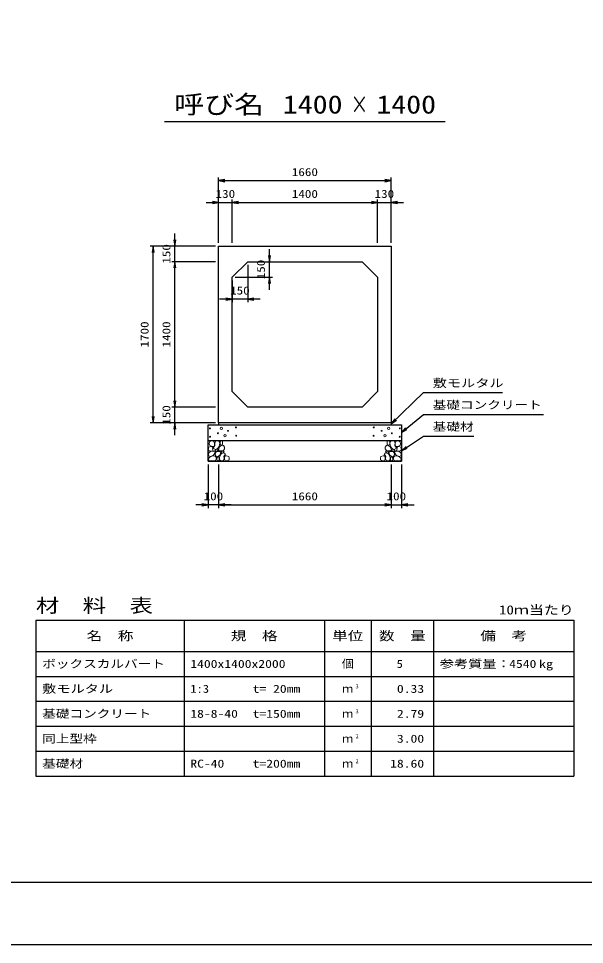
# Model space of a CAD drawing. Units: millimetres at full size. Extents: x 0 to 25230, y 0 to 17820.
# Drawn here: x 14960 to 20405, y 0 to 8910 of the extents above; entities that cross this region are included whole.
import ezdxf
from ezdxf.enums import TextEntityAlignment as Align

# ---------------------------------------------------------------- set-up
doc = ezdxf.new("R2010")
doc.units = ezdxf.units.MM
for name, color, linetype, lineweight in [('D-DCR-HCHn', 4, 'Continuous', 9), ('D-MTR-FRAM', 7, 'Continuous', 25), ('D-MTR-LINE', 7, 'Continuous', 25), ('D-STR-DIM', 7, 'Continuous', 25), ('D-STR-STRn', 1, 'Continuous', 25), ('D-STR-TXT', 7, 'Continuous', 25), ('D-TTL', 2, 'Continuous', 25), ('D-TTL-TXT', 7, 'Continuous', 25)]:
    doc.layers.add(name, color=color, linetype=linetype, lineweight=lineweight)
doc.layers.add('D-MTR', color=7, linetype='Continuous')
doc.layers.add('D-MTR-TXT', color=7, linetype='Continuous')
doc.styles.add('ＭＳ ゴシック', font='')
doc.styles.get('ＭＳ ゴシック').set_extended_font_data('MS Gothic')

# ---------------------------------------------------------------- blocks, each defined once
blk = doc.blocks.new('open_arrow')
at = {"color": 0, "linetype": 'Continuous', "lineweight": -2}
blk.add_lwpolyline([(7.5, 1.25), (0, 0), (7.5, -1.25)], dxfattribs=at)

msp = doc.modelspace()

# ---------------------------------------------------------------- linework, layer by layer
at = {"layer": 'D-DCR-HCHn'}
for points in [[(16836.198, 4841.594), (16815.395, 4846.217), (16796.904, 4836.971), (16794.592, 4816.168), (16799.215, 4799.988), (16822.33, 4793.053), (16838.51, 4793.053), (16845.444, 4804.611), (16845.444, 4830.037)], [(16854.69, 4843.906), (16847.756, 4823.102), (16850.067, 4799.988), (16833.887, 4774.562), (16854.69, 4763.005), (16877.805, 4774.562), (16891.673, 4793.053), (16896.296, 4823.102), (16891.673, 4839.283), (16877.805, 4846.217)], [(16898.608, 4839.283), (16898.608, 4811.545), (16910.165, 4804.611), (16921.722, 4811.545), (16924.034, 4827.725), (16921.722, 4841.594), (16905.542, 4846.217)], [(18531.392, 4839.283), (18531.392, 4811.545), (18519.835, 4804.611), (18508.278, 4811.545), (18505.966, 4827.725), (18508.278, 4841.594), (18524.458, 4846.217)], [(18575.31, 4843.906), (18582.244, 4823.102), (18579.933, 4799.988), (18596.113, 4774.562), (18575.31, 4763.005), (18552.195, 4774.562), (18538.327, 4793.053), (18533.704, 4823.102), (18538.327, 4839.283), (18552.195, 4846.217)], [(18593.802, 4841.594), (18614.605, 4846.217), (18633.096, 4836.971), (18635.408, 4816.168), (18630.785, 4799.988), (18607.67, 4793.053), (18591.49, 4793.053), (18584.556, 4804.611), (18584.556, 4830.037)], [(16792.281, 4783.808), (16785.346, 4763.005), (16794.592, 4749.136), (16817.707, 4746.824), (16833.488, 4753.599), (16826.952, 4769.939), (16831.575, 4779.185), (16822.33, 4788.431), (16808.461, 4793.053)], [(16836.155, 4707.009), (16853.277, 4732.692), (16851.137, 4739.112), (16827.594, 4745.533), (16806.192, 4743.393), (16791.21, 4730.551), (16789.07, 4715.57), (16791.21, 4700.588), (16808.332, 4696.308)], [(16859.313, 4763.005), (16847.756, 4753.759), (16852.379, 4746.824), (16868.559, 4746.824), (16875.493, 4749.136), (16880.116, 4758.382), (16873.182, 4765.316)], [(16896.082, 4707.009), (16906.783, 4732.692), (16898.222, 4743.393), (16872.539, 4743.393), (16861.838, 4739.112), (16851.137, 4724.131), (16851.137, 4711.289), (16861.838, 4694.167), (16874.679, 4692.027)], [(16893.985, 4788.431), (16882.427, 4760.693), (16891.673, 4749.136), (16919.411, 4749.136), (16930.968, 4753.759), (16942.525, 4769.939), (16942.525, 4783.808), (16930.968, 4802.299), (16917.099, 4804.611)], [(16932.466, 4655.643), (16938.886, 4674.905), (16936.746, 4696.308), (16951.728, 4719.85), (16932.466, 4730.551), (16911.063, 4719.85), (16898.222, 4702.728), (16893.941, 4674.905), (16898.222, 4659.924), (16911.063, 4653.503)], [(16928.185, 4730.551), (16938.886, 4739.112), (16934.606, 4745.533), (16919.624, 4745.533), (16913.204, 4743.393), (16908.923, 4734.832), (16915.344, 4728.411)], [(18497.534, 4655.643), (18491.114, 4674.905), (18493.254, 4696.308), (18478.272, 4719.85), (18497.534, 4730.551), (18518.937, 4719.85), (18531.778, 4702.728), (18536.059, 4674.905), (18531.778, 4659.924), (18518.937, 4653.503)], [(18536.015, 4788.431), (18547.573, 4760.693), (18538.327, 4749.136), (18510.589, 4749.136), (18499.032, 4753.759), (18487.475, 4769.939), (18487.475, 4783.808), (18499.032, 4802.299), (18512.901, 4804.611)], [(18501.815, 4730.551), (18491.114, 4739.112), (18495.394, 4745.533), (18510.376, 4745.533), (18516.796, 4743.393), (18521.077, 4734.832), (18514.656, 4728.411)], [(18533.918, 4707.009), (18523.217, 4732.692), (18531.778, 4743.393), (18557.461, 4743.393), (18568.162, 4739.112), (18578.863, 4724.131), (18578.863, 4711.289), (18568.162, 4694.167), (18555.321, 4692.027)], [(18570.687, 4763.005), (18582.244, 4753.759), (18577.621, 4746.824), (18561.441, 4746.824), (18554.507, 4749.136), (18549.884, 4758.382), (18556.818, 4765.316)], [(18593.845, 4707.009), (18576.723, 4732.692), (18578.863, 4739.112), (18602.406, 4745.533), (18623.808, 4743.393), (18638.79, 4730.551), (18640.93, 4715.57), (18638.79, 4700.588), (18621.668, 4696.308)], [(18637.719, 4783.808), (18644.654, 4763.005), (18635.408, 4749.136), (18612.293, 4746.824), (18596.512, 4753.599), (18603.048, 4769.939), (18598.425, 4779.185), (18607.67, 4788.431), (18621.539, 4793.053)], [(16844.716, 4653.503), (16859.698, 4659.924), (16863.978, 4681.326), (16855.417, 4696.308), (16840.435, 4700.588), (16821.173, 4698.448), (16799.771, 4689.887), (16789.07, 4677.045), (16789.07, 4662.064), (16795.49, 4653.503), (16821.173, 4655.643)], [(16891.801, 4659.924), (16891.801, 4685.606), (16881.1, 4692.027), (16870.399, 4685.606), (16868.259, 4670.625), (16870.399, 4657.783), (16885.381, 4653.503)], [(16949.588, 4657.783), (16968.85, 4653.503), (16985.972, 4662.064), (16988.112, 4681.326), (16983.831, 4696.308), (16962.429, 4702.728), (16947.447, 4702.728), (16941.027, 4692.027), (16941.027, 4668.484)], [(18480.412, 4657.783), (18461.15, 4653.503), (18444.028, 4662.064), (18441.888, 4681.326), (18446.169, 4696.308), (18467.571, 4702.728), (18482.553, 4702.728), (18488.973, 4692.027), (18488.973, 4668.484)], [(18538.199, 4659.924), (18538.199, 4685.606), (18548.9, 4692.027), (18559.601, 4685.606), (18561.741, 4670.625), (18559.601, 4657.783), (18544.619, 4653.503)], [(18585.284, 4653.503), (18570.302, 4659.924), (18566.022, 4681.326), (18574.583, 4696.308), (18589.565, 4700.588), (18608.827, 4698.448), (18630.229, 4689.887), (18640.93, 4677.045), (18640.93, 4662.064), (18634.51, 4653.503), (18608.827, 4655.643)]]:
    msp.add_lwpolyline(points, close=True, dxfattribs=at)
for centre, radius in [((16801.091, 4966.145), 4.5), ((16878.437, 4918.641), 4.5), ((16910.004, 4966.145), 11.25), ((16944.996, 4894.955), 11.25), ((16976.563, 4942.459), 4.5), ((17052.197, 4975.221), 4.5), ((18377.803, 4975.221), 4.5), ((18453.437, 4942.459), 4.5), ((18485.004, 4894.955), 11.25), ((18519.996, 4966.145), 11.25), ((18551.563, 4918.641), 4.5), ((18628.909, 4966.145), 4.5), ((16802.803, 4885.879), 4.5), ((17053.909, 4894.955), 4.5), ((18376.091, 4894.955), 4.5), ((18627.197, 4885.879), 4.5)]:
    msp.add_circle(centre, radius, dxfattribs=at)
at = {"layer": 'D-MTR-FRAM'}
for p, q in [((15127.5, 3120), (20302.5, 3120)), ((15127.5, 3120), (15127.5, 1620)), ((20302.5, 3120), (20302.5, 1620)), ((15127.5, 1620), (20302.5, 1620))]:
    msp.add_line(p, q, dxfattribs=at)
at = {"layer": 'D-MTR-LINE'}
for p, q in [((16552.5, 3120), (16552.5, 1620)), ((17902.5, 3120), (17902.5, 1620)), ((18352.5, 3120), (18352.5, 1620)), ((18952.5, 3120), (18952.5, 1620)), ((15127.5, 2820), (20302.5, 2820)), ((15127.5, 2580), (20302.5, 2580)), ((15127.5, 2340), (20302.5, 2340)), ((15127.5, 2100), (20302.5, 2100)), ((15127.5, 1860), (20302.5, 1860))]:
    msp.add_line(p, q, dxfattribs=at)
at = {"layer": 'D-STR-DIM'}
for p, q in [((16885, 6750), (16885, 7380)), ((16885, 7350), (18545, 7350)), ((18545, 6750), (18545, 7380)), ((16765, 7140), (17135, 7140)), ((16885, 6750), (16885, 7170)), ((17015, 6750), (17015, 7170)), ((17015, 6750), (17015, 7170)), ((17015, 7140), (18415, 7140)), ((18295, 7140), (18665, 7140)), ((18415, 6750), (18415, 7170)), ((18415, 6750), (18415, 7170)), ((18545, 6750), (18545, 7170)), ((16465, 6450), (16465, 6840)), ((16855, 6720), (16225, 6720)), ((16255, 5020), (16255, 6720)), ((16855, 6720), (16435, 6720)), ((17375, 6300), (17375, 6690)), ((16855, 6570), (16435, 6570)), ((16855, 6570), (16435, 6570)), ((16465, 5170), (16465, 6570)), ((17165, 6540), (17165, 6180)), ((17195, 6570), (17405, 6570)), ((17045, 6420), (17405, 6420)), ((17015, 6390), (17015, 6180)), ((17285, 6210), (16895, 6210)), ((16465, 4900), (16465, 5290)), ((16855, 5170), (16435, 5170)), ((16855, 5170), (16435, 5170)), ((16855, 5020), (16225, 5020)), ((16855, 5020), (16435, 5020)), ((16785, 4620), (16785, 4200)), ((16885, 4620), (16885, 4200)), ((16885, 4620), (16885, 4200)), ((18545, 4620), (18545, 4200)), ((18545, 4620), (18545, 4200)), ((18645, 4620), (18645, 4200)), ((17005, 4230), (16665, 4230)), ((16885, 4230), (18545, 4230)), ((18425, 4230), (18765, 4230))]:
    msp.add_line(p, q, dxfattribs=at)
at = {"layer": 'D-STR-STRn'}
for p, q in [((16885, 6720), (18545, 6720)), ((16885, 5020), (16885, 6720)), ((18545, 6720), (18545, 5020)), ((17165, 6570), (17015, 6420)), ((17165, 6570), (18265, 6570)), ((18415, 6420), (18265, 6570)), ((17015, 5320), (17015, 6420)), ((18415, 6420), (18415, 5320)), ((17015, 5320), (17165, 5170)), ((18265, 5170), (18415, 5320)), ((18265, 5170), (17165, 5170)), ((16785, 4650), (16785, 5000)), ((16785, 5000), (18645, 5000)), ((18545, 5020), (16885, 5020)), ((16885, 5020), (16885, 5000)), ((18545, 5020), (18545, 5000)), ((18645, 5000), (18645, 4650)), ((16785, 4850), (18645, 4850)), ((16785, 4650), (18645, 4650))]:
    msp.add_line(p, q, dxfattribs=at)
at = {"layer": 'D-STR-TXT'}
for points in [[(18545, 5010), (18855, 5310), (18915, 5310), (19614.975, 5310)], [(18645, 4925), (18855, 5100), (18915, 5100), (20010.457, 5100)], [(18645, 4750), (18855, 4890), (18915, 4890), (19339.416, 4890)]]:
    msp.add_lwpolyline(points, dxfattribs=at)
at = {"layer": 'D-TTL'}
for points in [[(0, 0), (25230, 0), (25230, 17820), (0, 17820)], [(600, 600), (24630, 600), (24630, 17220), (600, 17220)]]:
    msp.add_lwpolyline(points, close=True, dxfattribs=at)
at = {"layer": 'D-TTL-TXT'}
msp.add_line((16365, 7920), (19065, 7920), dxfattribs=at)

# ---------------------------------------------------------------- block references
at = {"layer": 'D-STR-DIM', "xscale": 8, "yscale": 8}
for p in [(16885, 7350), (17015, 7140), (17015, 7140), (18545, 7140), (17165, 6210), (16885, 4230), (16885, 4230), (18645, 4230)]:
    msp.add_blockref('open_arrow', p, dxfattribs=at)
for p, rotation in [((18545, 7350), 180), ((16885, 7140), 180), ((18415, 7140), 180), ((18415, 7140), 180), ((16465, 6720), 90), ((16255, 6720), 270), ((17375, 6570), 90), ((16465, 6570), 270), ((16465, 6570), 270), ((17375, 6420), 270), ((17015, 6210), 180), ((16465, 5170), 90), ((16465, 5170), 90), ((16255, 5020), 90), ((16465, 5020), 270), ((16785, 4230), 180), ((18545, 4230), 180), ((18545, 4230), 180)]:
    msp.add_blockref('open_arrow', p, dxfattribs=dict(at, rotation=rotation))
at = {"layer": 'D-STR-TXT', "xscale": 8, "yscale": 8}
for p, rotation in [((18545, 5010), 44.1), ((18645, 4925), 39.8), ((18645, 4750), 33.7)]:
    msp.add_blockref('open_arrow', p, dxfattribs=dict(at, rotation=rotation))

# ---------------------------------------------------------------- texts
at = {"layer": 'D-MTR', "style": 'ＭＳ ゴシック', "width": 1.25}
msp.add_text('材\u3000料\u3000表', height=132, dxfattribs=at).set_placement((15127.5, 3156), align=Align.BOTTOM_LEFT)
at = {"layer": 'D-MTR', "style": 'ＭＳ ゴシック', "width": 1.2}
msp.add_text('10ｍ当たり', height=87.98, dxfattribs=at).set_placement((20302.5, 3149), align=Align.BOTTOM_RIGHT)
at = {"layer": 'D-MTR-TXT', "style": 'ＭＳ ゴシック'}
for s, height, width, p in [('名\u3000称', 87.98, 1.25, (15840, 2970)), ('規\u3000格', 87.98, 1.25, (17227.5, 2970)), ('単位', 87.98, 1.25, (18127.5, 2970)), ('数\u3000量', 87.98, 1.25, (18652.5, 2970)), ('備\u3000考', 87.98, 1.25, (19627.5, 2970)), ('個', 76.98, 1.1, (18127.5, 2700))]:
    msp.add_text(s, height=height, dxfattribs=dict(at, width=width)).set_placement(p, align=Align.MIDDLE_CENTER)
for s, width, p in [('ボックスカルバート', 1.25, (15187.5, 2700)), ('1400x1400x2000', 1.25, (16612.5, 2700)), ('参考質量：    kg', 1.3, (19012.5, 2700)), ('敷モルタル', 1.3, (15187.5, 2460)), ('1:3', 1.15, (16612.5, 2460)), ('t= 20mm', 1.25, (17212.5, 2460)), ('基礎コンクリート', 1.25, (15187.5, 2220)), ('18-8-40', 1.25, (16612.5, 2220)), ('t=150mm', 1.25, (17212.5, 2220)), ('同上型枠', 1.25, (15187.5, 1980)), ('基礎材', 1.25, (15187.5, 1740)), ('RC-40', 1.25, (16612.5, 1740)), ('t=200mm', 1.25, (17212.5, 1740))]:
    msp.add_text(s, height=76.98, dxfattribs=dict(at, width=width)).set_placement(p, align=Align.MIDDLE_LEFT)
for s, width, p in [('5', 1.15, (18657.83, 2700)), ('4540', 1.25, (19942.5, 2700)), ('0.33', 1.25, (18862.5, 2460)), ('2.79', 1.25, (18862.5, 2220)), ('3.00', 1.25, (18862.5, 1980)), ('18.60', 1.25, (18862.5, 1740))]:
    msp.add_text(s, height=76.98, dxfattribs=dict(at, width=width)).set_placement(p, align=Align.MIDDLE_RIGHT)
at = {"layer": 'D-MTR-TXT', "style": 'ＭＳ ゴシック', "width": 1.15}
for s, p in [('3', (18202.5, 2453)), ('3', (18202.5, 2213)), ('2', (18202.5, 1973)), ('2', (18202.5, 1733))]:
    msp.add_text(s, height=38.49, dxfattribs=at).set_placement(p, align=Align.BOTTOM_LEFT)
at = {"layer": 'D-MTR-TXT', "style": 'ＭＳ ゴシック'}
for p in [(18127.5, 2460), (18127.5, 2220), (18127.5, 1980), (18127.5, 1740)]:
    msp.add_text('ｍ', height=76.98, dxfattribs=at).set_placement(p, align=Align.MIDDLE_CENTER)
at = {"layer": 'D-STR-DIM', "style": 'ＭＳ ゴシック', "width": 1.2}
for s, p in [('1660', (17715, 7432.5)), ('130', (16950, 7222.5)), ('1400', (17715, 7222.5)), ('130', (18480, 7222.5)), ('150', (17090, 6292.5)), ('100', (16835, 4312.5)), ('1660', (17715, 4312.5)), ('100', (18595, 4312.5))]:
    msp.add_text(s, height=76.98, dxfattribs=at).set_placement(p, align=Align.MIDDLE_CENTER)
for s, p in [('150', (16382.5, 6645)), ('150', (17292.5, 6495)), ('1700', (16172.5, 5870)), ('1400', (16382.5, 5870)), ('150', (16382.5, 5095))]:
    msp.add_text(s, height=76.98, rotation=90, dxfattribs=at).set_placement(p, align=Align.MIDDLE_CENTER)
at = {"layer": 'D-STR-TXT', "style": 'ＭＳ ゴシック'}
for s, width, p in [('敷モルタル', 1.3, (18945, 5340)), ('基礎コンクリート', 1.25, (18945, 5130)), ('基礎材', 1.25, (18945, 4920))]:
    msp.add_text(s, height=76.98, dxfattribs=dict(at, width=width)).set_placement(p, align=Align.BOTTOM_LEFT)
at = {"layer": 'D-TTL-TXT', "style": 'ＭＳ ゴシック'}
for s, width, p in [('呼び名', 1.2, (16890, 7942.5)), ('1400', 1.2, (17790, 7942.5)), ('×', 0.7, (18240, 7942.5)), ('1400', 1.2, (18690, 7942.5))]:
    msp.add_text(s, height=176, dxfattribs=dict(at, width=width)).set_placement(p, align=Align.BOTTOM_CENTER)

doc.saveas('drawing.dxf')
